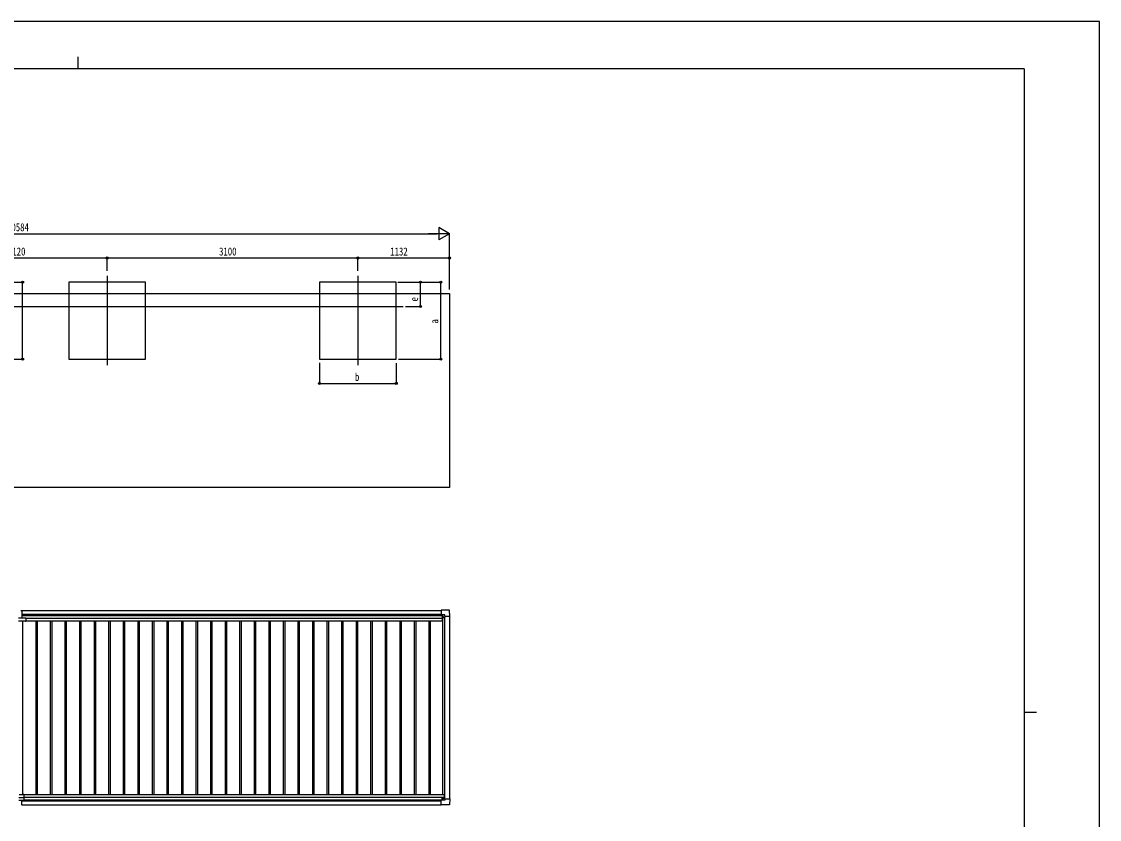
# Model space of a CAD drawing. Units: millimetres, scale not verified. Extents: x -12615 to 12615, y -8910 to 8910.
# Drawn here: x -710 to 12615, y -952 to 8910 of the extents above; entities that cross this region are included whole.
import ezdxf
from ezdxf.enums import TextEntityAlignment as Align

# ---------------------------------------------------------------- set-up
doc = ezdxf.new("R2010")
doc.units = ezdxf.units.MM
doc.header["$LTSCALE"] = 30
for name, color, linetype in [('0-3_YKK_12', 2, 'Continuous'), ('0-4_YKK_13', 4, 'Continuous'), ('0-5_YKK_A1', 4, 'Continuous'), ('0-6_YKK_D', 6, 'Continuous'), ('0-7_YKK_ZWAK', 7, 'Continuous')]:
    doc.layers.add(name, color=color, linetype=linetype)
doc.styles.add('ＭＳ ゴシック', font='')
doc.styles.get('ＭＳ ゴシック').set_extended_font_data('MS Gothic')

msp = doc.modelspace()

# ---------------------------------------------------------------- linework, layer by layer
at = {"layer": '0-3_YKK_12'}
for p, q in [((347.21, 5769.07), (347.21, 4662.42)), ((3447.01, 5769.07), (3447.01, 4662.42)), ((-5431.36, 5387.81), (4005.21, 5387.81))]:
    msp.add_line(p, q, dxfattribs=at)
at = {"layer": '0-4_YKK_13'}
for p, q in [((-705.29, 1632.24), (-705.29, 1548.84)), ((4476.15, 1632.65), (4475.3, 1631.79)), ((4475.3, 1631.79), (4475.3, 1574.19)), ((-659.79, 1500.45), (-748.79, 1500.45)), ((-712.79, 1547.84), (-706.29, 1547.84)), ((4475.3, 1574.19), (4475.3, 1574.17)), ((4476.47, 1573.64), (4475.75, 1573.68)), ((4491.3, 1573.64), (4476.5, 1573.64)), ((4492.3, 1576.44), (4491.3, 1575.44)), ((4491.3, 1575.44), (4491.3, 1545.79)), ((4522.92, 1576.73), (4493, 1576.73)), ((4498.32, 1553.75), (4498.32, 1552.79)), ((4523.92, 1559.29), (4523.92, 1575.73)), ((4523.92, 1559.29), (4523.92, 1546.29)), ((4523.92, 1559.29), (4582.29, 1559.29)), ((4582.29, 1559.29), (4583.12, 1560.12)), ((-740.79, -642.42), (-684.79, -642.42)), ((-682.79, -644.42), (-682.79, -712.42)), ((-742.79, -682.42), (-682.79, -682.42)), ((-742.79, -712.42), (-682.79, -712.42)), ((-705.29, -773.13), (-712.79, -773.58)), ((-705.29, -772.13), (-705.29, -712.42)), ((-705.29, -772.13), (-705.29, -773.13)), ((4475.31, -713.11), (4475.31, -713.08)), ((4475.31, -770.71), (4475.31, -713.11)), ((4476.17, -771.56), (4475.31, -770.71)), ((4476.49, -712.55), (4475.77, -712.6)), ((4491.31, -712.55), (4476.52, -712.55)), ((4491.31, -714.35), (4491.31, -684.71)), ((4492.31, -715.35), (4491.31, -714.35)), ((4522.94, -715.64), (4493.02, -715.64)), ((4498.33, -692.67), (4498.33, -691.71)), ((4523.93, -698.21), (4523.93, -685.21)), ((4523.93, -698.21), (4582.31, -698.21)), ((4523.93, -698.21), (4523.93, -714.65)), ((4582.31, -698.21), (4583.14, -699.03))]:
    msp.add_line(p, q, dxfattribs=at)
for points in [[(-720.29, 1632.24), (-712.79, 1632.7), (-705.29, 1632.24)], [(4578.33, 1632.79), (4476.3, 1632.79), (4476.15, 1632.65)], [(4583.12, 1560.12), (4583.24, 1560.24), (4578.83, 1632.32)], [(-749.79, 1538.45), (-658.79, 1538.45), (-658.79, 1501.45)], [(4491.8, 1545.29), (4521.36, 1545.29), (4522.92, 1545.29), (4523.92, 1546.29)], [(4497.36, 1555.67), (4496.4, 1555.67), (4496.4, 1554.71), (4497.36, 1554.71)], [(4499.28, 1556.63), (4499.28, 1557.59), (4498.32, 1557.59), (4498.32, 1556.63)], [(4498.32, 1552.79), (4499.28, 1552.79), (4499.28, 1553.75)], [(4500.24, 1554.71), (4501.2, 1554.71), (4501.2, 1555.67), (4500.24, 1555.67)], [(4578.34, -771.71), (4476.31, -771.71), (4476.17, -771.56)], [(4491.81, -684.21), (4521.37, -684.21), (4522.93, -684.21), (4523.93, -685.21)], [(4497.37, -694.59), (4496.41, -694.59), (4496.41, -693.63), (4497.37, -693.63)], [(4498.33, -691.71), (4499.29, -691.71), (4499.29, -692.67)], [(4499.29, -695.55), (4499.29, -696.51), (4498.33, -696.51), (4498.33, -695.55)], [(4500.25, -693.63), (4501.21, -693.63), (4501.21, -694.59), (4500.25, -694.59)], [(4583.14, -699.03), (4583.25, -699.15), (4578.84, -771.24)]]:
    msp.add_lwpolyline(points, dxfattribs=at)
for centre in [(4498.8, 1555.19), (4498.81, -694.11)]:
    msp.add_circle(centre, 5.3, dxfattribs=at)
for centre, radius, start, end in [((4578.33, 1632.29), 0.5, 3.5, 90), ((-706.29, 1548.84), 1, 270, 0), ((-659.79, 1501.45), 1, 270, 0), ((4476.5, 1574.14), 0.5, 266.5, 270), ((4491.8, 1545.79), 0.5, 180, 225), ((4491.8, 1545.79), 0.5, 225, 270), ((4497.36, 1556.63), 0.96, 270, 0), ((4497.36, 1553.75), 0.96, 0, 90), ((4500.24, 1556.63), 0.96, 180, 270), ((4500.24, 1553.75), 0.96, 90, 180), ((-684.79, -644.42), 2, 0, 90), ((4476.52, -713.05), 0.5, 90, 93.5), ((4491.81, -684.71), 0.5, 135, 180), ((4491.81, -684.71), 0.5, 90, 135), ((4497.37, -692.67), 0.96, 270, 0), ((4497.37, -695.55), 0.96, 0, 90), ((4500.25, -692.67), 0.96, 180, 270), ((4500.25, -695.55), 0.96, 90, 180), ((4578.34, -771.21), 0.5, 270, 356.5)]:
    msp.add_arc(centre, radius, start, end, dxfattribs=at)
for centre, major_axis, ratio, start_param, end_param in [((4475.8, 1574.18), (-0.368, -0.347), 0.974973, 5.5409684, 7.11176473), ((4493, 1575.73), (0, 1), 0.998135, 6.28318531, 7.06858347), ((4522.92, 1575.73), (0.71, 0.71), 0.99628, 5.49965061, 7.06672), ((4475.81, -713.1), (-0.368, 0.347), 0.974973, 5.45460589, 7.02540222), ((4493.02, -714.64), (0, -1), 0.998135, 5.49778714, 6.28318531), ((4522.93, -714.64), (0.71, -0.71), 0.99628, 5.49965061, 7.06672)]:
    msp.add_ellipse(centre, major_axis=major_axis, ratio=ratio, start_param=start_param, end_param=end_param, dxfattribs=at)
at = {"layer": '0-5_YKK_A1'}
for p, q in [((-6004.79, 5549.62), (4579.31, 5549.62)), ((4579.31, 5549.62), (4579.31, 3149.62)), ((4579.31, 3149.62), (-6004.79, 3149.62)), ((-705.29, 1629.66), (4475.3, 1629.66)), ((-705.29, 1583.61), (4475.3, 1583.61)), ((-705.29, 1572.27), (4491.3, 1572.27)), ((-705.29, 1570.48), (4491.3, 1570.48)), ((-697, 1500.45), (-697, -642.42)), ((-658.79, 1536.95), (4490.1, 1536.95)), ((-658.79, 1502.1), (4490.1, 1502.1)), ((-534.79, 1502.1), (-534.79, -642.42)), ((-517, 1502.1), (-517, -642.42)), ((-354.79, 1502.1), (-354.79, -642.42)), ((-337, 1502.1), (-337, -642.42)), ((-174.79, 1502.1), (-174.79, -642.42)), ((-157, 1502.1), (-157, -642.42)), ((5.21, 1502.1), (5.21, -642.42)), ((23, 1502.1), (23, -642.42)), ((185.21, 1502.1), (185.21, -642.42)), ((203, 1502.1), (203, -642.42)), ((365.21, 1502.1), (365.21, -642.42)), ((383, 1502.1), (383, -642.42)), ((545.21, 1502.1), (545.21, -642.42)), ((563, 1502.1), (563, -642.42)), ((725.21, 1502.1), (725.21, -642.42)), ((743, 1502.1), (743, -642.42)), ((905.21, 1502.1), (905.21, -642.42)), ((923, 1502.1), (923, -642.42)), ((1085.21, 1502.1), (1085.21, -642.42)), ((1103, 1502.1), (1103, -642.42)), ((1265.21, 1502.1), (1265.21, -642.42)), ((1283, 1502.1), (1283, -642.42)), ((1445.21, 1502.1), (1445.21, -642.42)), ((1463, 1502.1), (1463, -642.42)), ((1625.21, 1502.1), (1625.21, -642.42)), ((1643, 1502.1), (1643, -642.42)), ((1805.21, 1502.1), (1805.21, -642.42)), ((1823, 1502.1), (1823, -642.42)), ((1985.21, 1502.1), (1985.21, -642.42)), ((2003, 1502.1), (2003, -642.42)), ((2165.21, 1502.1), (2165.21, -642.42)), ((2183, 1502.1), (2183, -642.42)), ((2345.21, 1502.1), (2345.21, -642.42)), ((2363, 1502.1), (2363, -642.42)), ((2525.21, 1502.1), (2525.21, -642.42)), ((2543, 1502.1), (2543, -642.42)), ((2705.21, 1502.1), (2705.21, -642.42)), ((2723, 1502.1), (2723, -642.42)), ((2885.21, 1502.1), (2885.21, -642.42)), ((2903, 1502.1), (2903, -642.42)), ((3065.21, 1502.1), (3065.21, -642.42)), ((3083, 1502.1), (3083, -642.42)), ((3245.21, 1502.1), (3245.21, -642.42)), ((3263, 1502.1), (3263, -642.42)), ((3425.21, 1502.1), (3425.21, -642.42)), ((3443, 1502.1), (3443, -642.42)), ((3605.21, 1502.1), (3605.21, -642.42)), ((3623, 1502.1), (3623, -642.42)), ((3785.21, 1502.1), (3785.21, -642.42)), ((3803, 1502.1), (3803, -642.42)), ((3965.21, 1502.1), (3965.21, -642.42)), ((3983, 1502.1), (3983, -642.42)), ((4145.1, 1502.1), (4145.1, -642.42)), ((4162.89, 1502.1), (4162.89, -642.42)), ((4325.1, 1502.1), (4325.1, -642.42)), ((4342.89, 1502.1), (4342.89, -642.42)), ((4490.1, 1536.95), (4490.1, 1502.1)), ((4490.1, 1514.66), (4492.3, 1514.66)), ((4492.3, 1545.29), (4492.3, -642.42)), ((4519.3, 1545.29), (4519.3, -684.21)), ((4579.3, 1559.29), (4579.31, -698.21)), ((-684.79, -642.42), (4512.2, -642.42)), ((4512.2, -642.42), (4512.2, -684.21)), ((-705.29, -722), (4475.31, -722)), ((-705.29, -770.34), (4475.31, -770.34)), ((-682.79, -677.11), (4512.2, -677.11)), ((-682.79, -709.25), (4491.31, -709.25))]:
    msp.add_line(p, q, dxfattribs=at)
for points in [[(-127.59, 4737.81), (822.41, 4737.81), (822.41, 5687.81), (-127.59, 5687.81)], [(2972.21, 4737.81), (3922.21, 4737.81), (3922.21, 5687.81), (2972.21, 5687.81)]]:
    msp.add_lwpolyline(points, close=True, dxfattribs=at)
at = {"layer": '0-6_YKK_D'}
for p, q in [((-5854.79, 6287.81), (4429.31, 6287.81)), ((4579.31, 6287.81), (4319.5, 6287.81)), ((4579.31, 6287.81), (4449.4, 6362.81)), ((4449.4, 6362.81), (4449.4, 6212.81)), ((4579.31, 6287.81), (4449.4, 6212.81)), ((4579.31, 5599.62), (4579.31, 6288.81)), ((-1772.69, 5987.81), (347.21, 5987.81)), ((347.21, 5829.34), (347.21, 5988.81)), ((347.21, 5829.34), (347.21, 5988.81)), ((347.21, 5987.81), (3447.01, 5987.81)), ((3447.01, 5829.34), (3447.01, 5988.81)), ((3447.01, 5829.34), (3447.01, 5988.81)), ((3447.01, 5987.81), (4579.31, 5987.81)), ((4579.31, 5599.62), (4579.31, 5988.81)), ((-1276.76, 5687.81), (-696.49, 5687.81)), ((-697.49, 4737.81), (-697.49, 5687.81)), ((3942.94, 5687.81), (4473.21, 5687.81)), ((3942.94, 5687.81), (4223.21, 5687.81)), ((4222.21, 5387.81), (4222.21, 5687.81)), ((4472.21, 4737.81), (4472.21, 5687.81)), ((4035.82, 5387.81), (4223.21, 5387.81)), ((-1271.67, 4737.81), (-696.49, 4737.81)), ((2972.21, 4690.72), (2972.21, 4436.81)), ((3922.21, 4688.79), (3922.21, 4436.81)), ((3948.03, 4737.81), (4473.21, 4737.81)), ((2972.21, 4437.81), (3922.21, 4437.81))]:
    msp.add_line(p, q, dxfattribs=at)
for centre in [(347.21, 5987.81), (347.21, 5987.81), (3447.01, 5987.81), (3447.01, 5987.81), (4579.31, 5987.81), (-697.49, 5687.81), (4222.21, 5687.81), (4472.21, 5687.81), (4222.21, 5387.81), (-697.49, 4737.81), (4472.21, 4737.81), (2972.21, 4437.81), (3922.21, 4437.81)]:
    msp.add_circle(centre, 12.75, dxfattribs=at)
at = {"layer": '0-7_YKK_ZWAK'}
for p, q in [((-14.94, 8475), (-14.94, 8325)), ((11685.06, 8325), (-11714.94, 8325)), ((11685.06, 8325), (11685.06, -7575)), ((11685.06, 375), (11835.06, 375))]:
    msp.add_line(p, q, dxfattribs=at)
msp.add_lwpolyline([(-12615, -8910), (12615, -8910), (12615, 8910), (-12615, 8910)], close=True, dxfattribs=at)

# ---------------------------------------------------------------- texts
at = {"layer": '0-6_YKK_D', "style": 'ＭＳ ゴシック', "width": 0.8}
for s, p in [('Lt=10584', (-1051.14, 6288.81)), ('2120', (-878.34, 5988.81)), ('3100', (1731.51, 5988.81)), ('1132', (3847.56, 5988.81)), ('b', (3411.21, 4438.81))]:
    msp.add_text(s, height=98.97, dxfattribs=at).set_placement(p, align=Align.BOTTOM_LEFT)
for s, p in [('e', (4221.21, 5450.4)), ('a', (4471.21, 5176.81))]:
    msp.add_text(s, height=98.97, rotation=90, dxfattribs=at).set_placement(p, align=Align.BOTTOM_LEFT)

doc.saveas('drawing.dxf')
